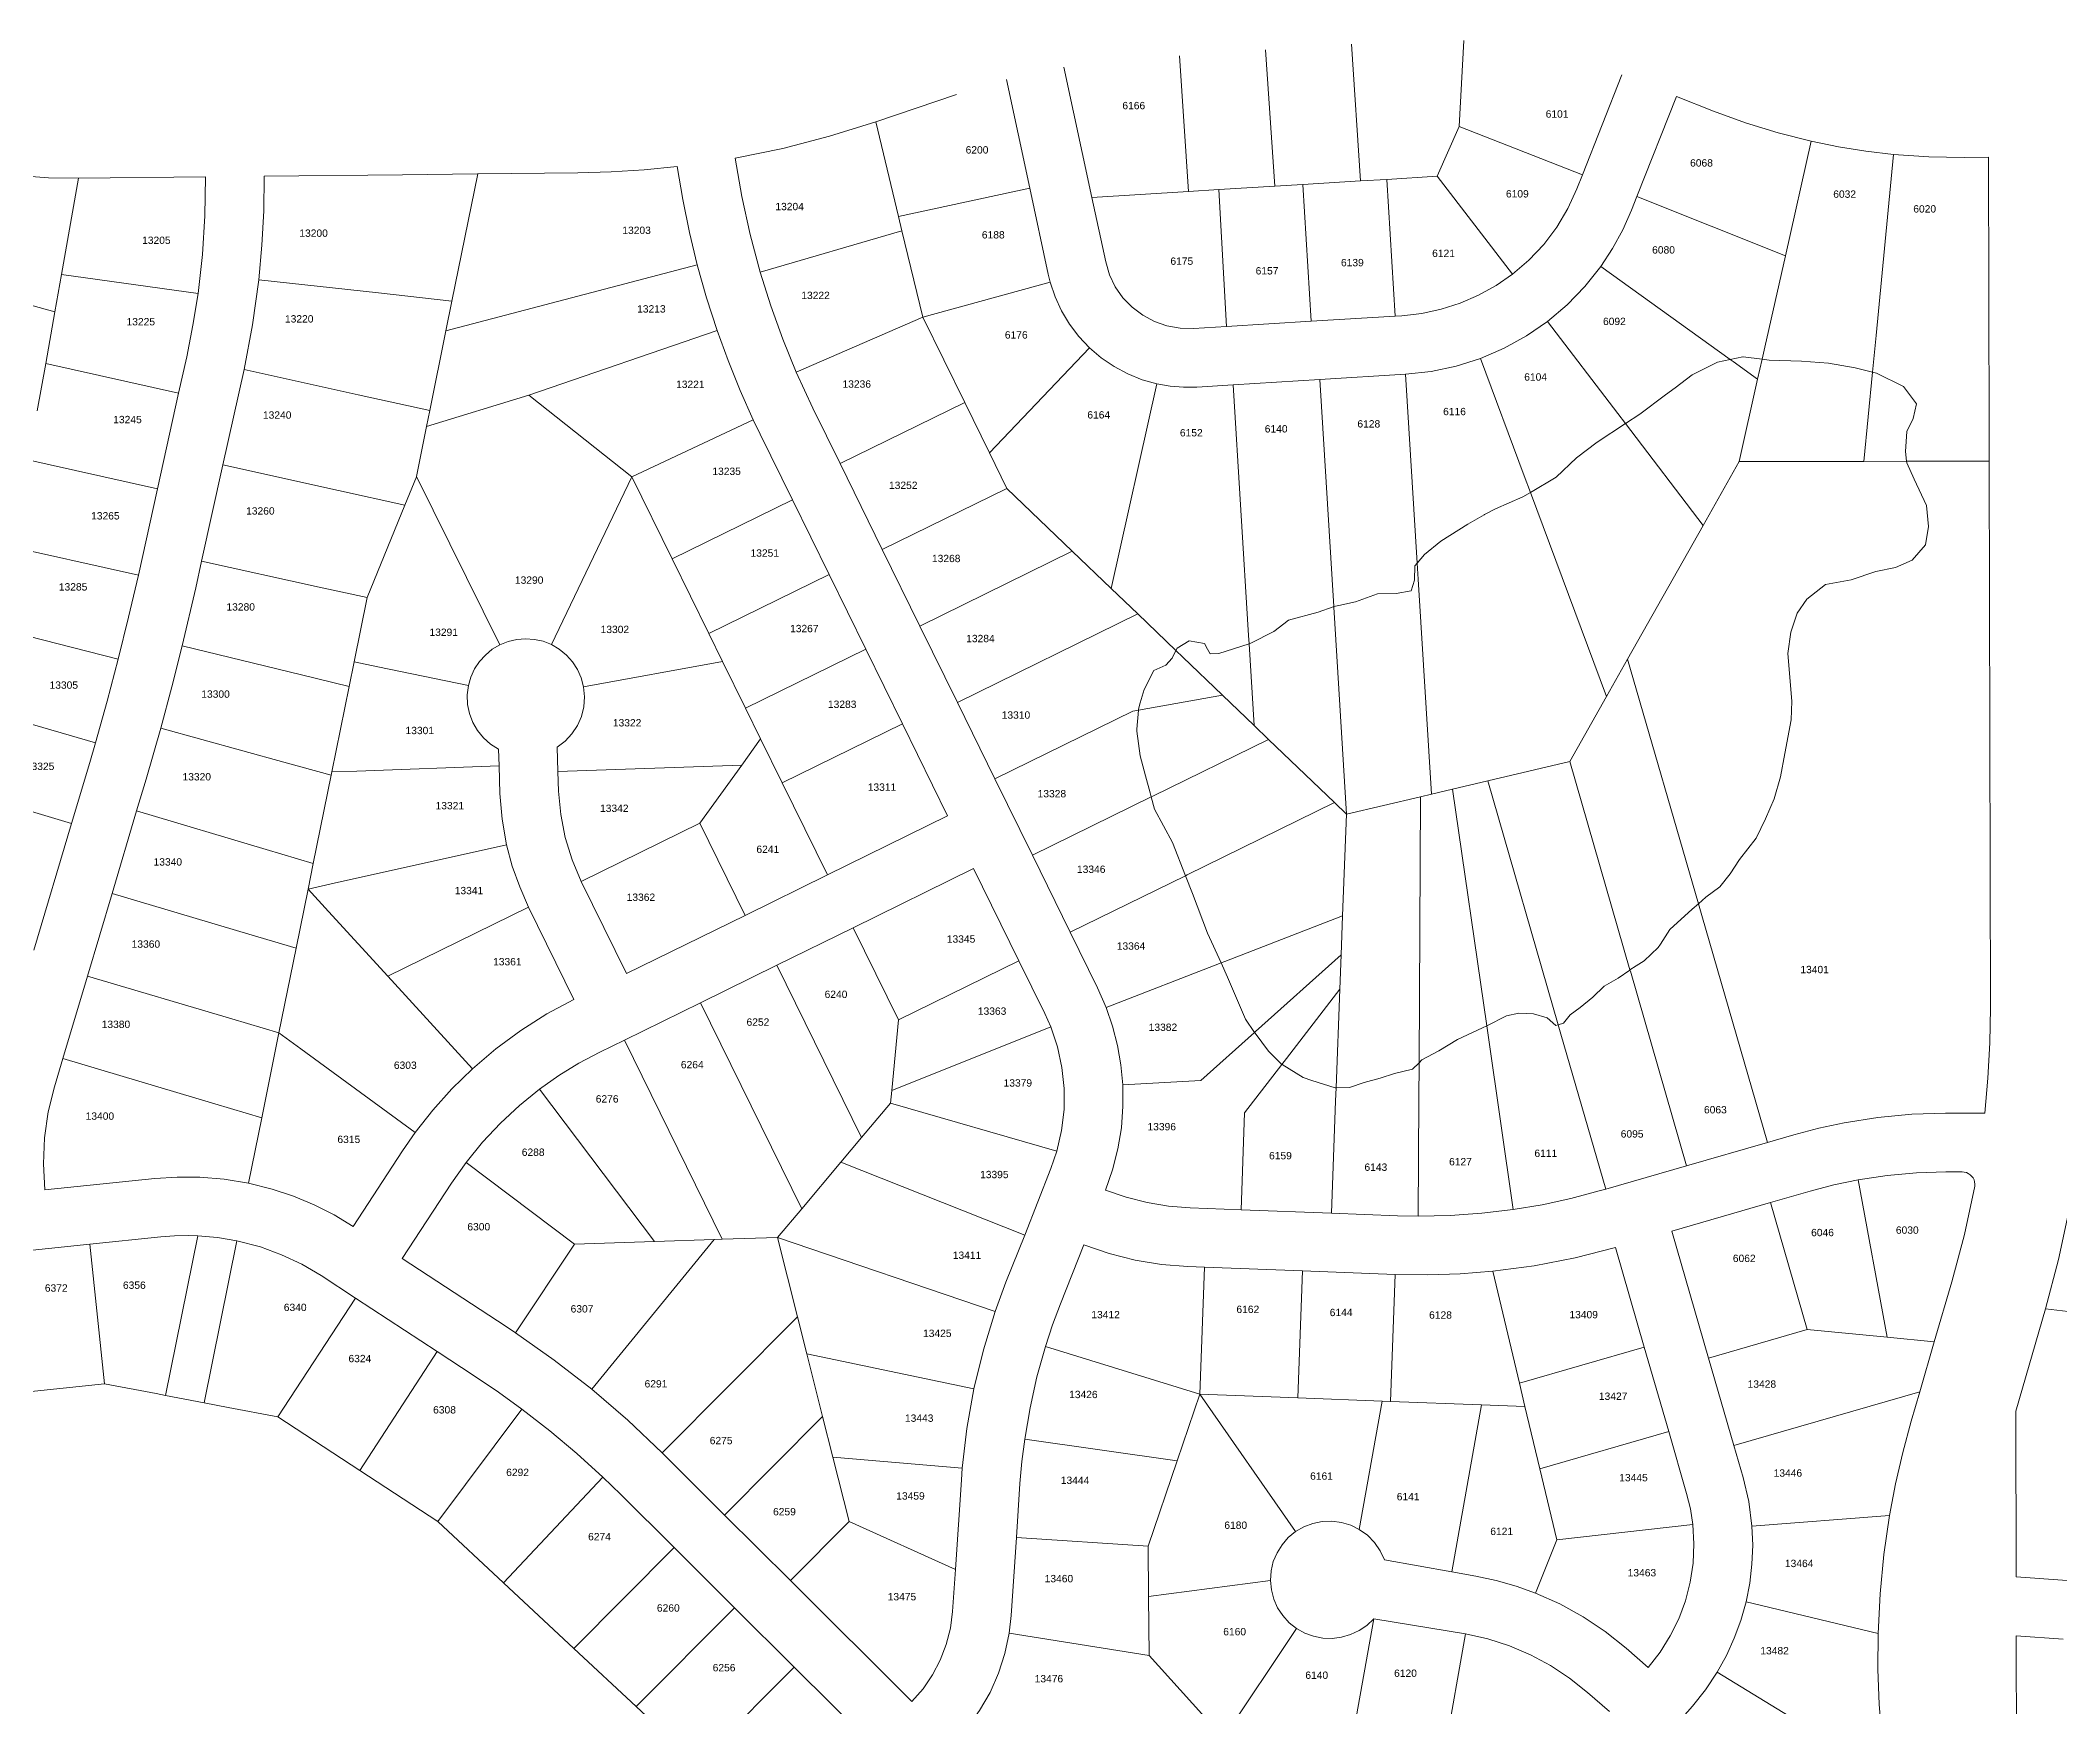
# Model space of a CAD drawing. Header units: feet. Extents: x 865220 to 2843432, y -2240498 to 970288.
# Drawn here: x 2833856 to 2835920, y 968128 to 969831 of the extents above; entities that cross this region are included whole.
import ezdxf
from ezdxf.enums import TextEntityAlignment as Align

# ---------------------------------------------------------------- set-up
doc = ezdxf.new("R2010")
doc.units = ezdxf.units.FT
doc.header["$LTSCALE"] = 0.015
doc.header["$MEASUREMENT"] = 0
doc.layers.add('Dakota County Addresses', color=7, linetype='Continuous')
doc.layers.add('Dakota County Parcels', color=7, linetype='Continuous')
doc.styles.add('Dimensions 100', font='arial.ttf')

# ---------------------------------------------------------------- blocks, each defined once
blk = doc.blocks.new('ACMAP_ANN_TEMPLATE_Dakota County Addresses')
at = {"layer": 'Dakota County Addresses', "style": 'Dimensions 100'}
blk.add_attdef('DakotaCountyAddress', text='', height=50, dxfattribs=at).set_placement((0, 0), align=Align.CENTER)

msp = doc.modelspace()

# ---------------------------------------------------------------- linework, layer by layer
at = {"layer": 'Dakota County Parcels', "lineweight": 5, "ltscale": 100}
for p, q in [((2835020.5, 969815), (2835029.7, 969676.2)), ((2835108.3, 969820.9), (2835117.6, 969681.6)), ((2835196.1, 969826.7), (2835205.4, 969687)), ((2835306.2, 969742.8), (2835310.9, 969830.7)), ((2834902, 969803.2), (2834930.7, 969670.1)), ((2835432.1, 969693.1), (2835472.5, 969795.3)), ((2834710, 969747.3), (2834792.3, 969775.3)), ((2834843.4, 969790.6), (2834867.3, 969679.5)), ((2835487.8, 969671), (2835528.3, 969773.3)), ((2835528.3, 969773.3), (2835566, 969758.4)), ((2834710, 969747.3), (2834733.2, 969650.7)), ((2835283.6, 969691.8), (2835306.2, 969742.8)), ((2835306.2, 969742.8), (2835432.1, 969693.1)), ((2835639.6, 969610.5), (2835666, 969727.5)), ((2835822.3, 969711), (2835847, 969711.3)), ((2833895.3, 969689.7), (2834024.8, 969691.1)), ((2834276.8, 969564.1), (2834303.1, 969694.2)), ((2834303.1, 969694.2), (2834405.5, 969695.3)), ((2835232.2, 969688.6), (2835283.6, 969691.8)), ((2835283.6, 969691.8), (2835360.6, 969591.6)), ((2835426.5, 969679.1), (2835432.1, 969693.1)), ((2833877.8, 969591.3), (2833895.3, 969689.7)), ((2834733.2, 969650.7), (2834867.3, 969679.5)), ((2834867.3, 969679.5), (2834886.2, 969591.6)), ((2834930.7, 969670.1), (2835029.7, 969676.2)), ((2834930.7, 969670.1), (2834944.9, 969604.2)), ((2835029.7, 969676.2), (2835060.5, 969678.1)), ((2835060.5, 969678.1), (2835117.6, 969681.6)), ((2835060.5, 969678.1), (2835068.5, 969538.3)), ((2835117.6, 969681.6), (2835146.3, 969683.4)), ((2835146.3, 969683.4), (2835205.4, 969687)), ((2835146.3, 969683.4), (2835154.9, 969543.6)), ((2835205.4, 969687), (2835232.2, 969688.6)), ((2835232.2, 969688.6), (2835240.8, 969548.9)), ((2835482.3, 969657.1), (2835487.8, 969671)), ((2835487.8, 969671), (2835639.6, 969610.5)), ((2834733.2, 969650.7), (2834736.7, 969636.1)), ((2834591.7, 969593.9), (2834736.7, 969636.1)), ((2834736.7, 969636.1), (2834758, 969547.7)), ((2833741.4, 969588.6), (2833871, 969553.3)), ((2833871, 969553.3), (2833877.8, 969591.3)), ((2833877.8, 969591.3), (2834017.3, 969572.1)), ((2834270.7, 969533.9), (2834527.4, 969601.2)), ((2834886.2, 969591.6), (2834888.2, 969583.6)), ((2834758, 969547.7), (2834888.2, 969583.6)), ((2833861.6, 969500.3), (2833871, 969553.3)), ((2834270.7, 969533.9), (2834276.8, 969564.1)), ((2834628.6, 969491.6), (2834758, 969547.7)), ((2834758, 969547.7), (2834800.8, 969460.7)), ((2835154.9, 969543.6), (2835240.8, 969548.9)), ((2835240.8, 969548.9), (2835247.7, 969549.3)), ((2834254.2, 969452.3), (2834270.7, 969533.9)), ((2834355.5, 969468.1), (2834547.7, 969534.3)), ((2835034.5, 969536.2), (2835068.5, 969538.3)), ((2835068.5, 969538.3), (2835154.9, 969543.6)), ((2833997.5, 969470.2), (2834005.7, 969507.3)), ((2834826.1, 969409.1), (2834928.3, 969516.5)), ((2833853, 969452), (2833861.6, 969500.3)), ((2833861.6, 969500.3), (2833997.5, 969470.2)), ((2834042.7, 969396.7), (2834064.3, 969494.3)), ((2834628.6, 969491.6), (2834645.7, 969454.7)), ((2835075.1, 969478.6), (2835163.6, 969484.1)), ((2835163.6, 969484.1), (2835251.4, 969489.5)), ((2835592.2, 969400.1), (2835611.2, 969484.3)), ((2833975.9, 969372.5), (2833997.5, 969470.2)), ((2834250.9, 969436.2), (2834355.5, 969468.1)), ((2834355.5, 969468.1), (2834460.7, 969384.5)), ((2834950.5, 969270.5), (2834997.3, 969479.6)), ((2835038.2, 969476.3), (2835075.1, 969478.6)), ((2834250.9, 969436.2), (2834254.2, 969452.3)), ((2834460.7, 969384.5), (2834584.8, 969442.8)), ((2834584.8, 969442.8), (2834591.8, 969428.3)), ((2834645.7, 969454.7), (2834673.4, 969398.2)), ((2834673.4, 969398.2), (2834800.8, 969460.7)), ((2834800.8, 969460.7), (2834826.1, 969409.1)), ((2834240.6, 969385), (2834250.9, 969436.2)), ((2834591.8, 969428.3), (2834624.8, 969361.1)), ((2833834.1, 969403.9), (2833975.9, 969372.5)), ((2834826.1, 969409.1), (2834844, 969372.7)), ((2834020.9, 969298.5), (2834042.7, 969396.7)), ((2834240.6, 969385), (2834325.8, 969212.9)), ((2834378.4, 969213.2), (2834460.7, 969384.5)), ((2834460.7, 969384.5), (2834501.8, 969300.8)), ((2834673.4, 969398.2), (2834716.6, 969310.2)), ((2835555.5, 969335), (2835592.2, 969400.1)), ((2835592.2, 969400.1), (2835719.8, 969400.4)), ((2835849, 968841.8), (2835847.7, 969400.7)), ((2833956.3, 969284.2), (2833975.9, 969372.5)), ((2834501.8, 969300.8), (2834624.8, 969361.1)), ((2834624.8, 969361.1), (2834662.2, 969284.9)), ((2834716.6, 969310.2), (2834844, 969372.7)), ((2834844, 969372.7), (2834910.8, 969308.6)), ((2834190, 969261.1), (2834228.5, 969355.5)), ((2835478.3, 969198.4), (2835555.5, 969335)), ((2833800.6, 969318.7), (2833956.3, 969284.2)), ((2834014.9, 969271.2), (2834020.9, 969298.5)), ((2834501.8, 969300.8), (2834539.3, 969224.5)), ((2834716.6, 969310.2), (2834755, 969232.1)), ((2834755, 969232.1), (2834910.8, 969308.6)), ((2834910.8, 969308.6), (2834950.5, 969270.5)), ((2834539.3, 969224.5), (2834662.2, 969284.9)), ((2834662.2, 969284.9), (2834699.7, 969208.6)), ((2834001.1, 969212), (2834014.9, 969271.2)), ((2834176.7, 969195.4), (2834190, 969261.1)), ((2834950.5, 969270.5), (2834977.6, 969244.5)), ((2833769.9, 969240.5), (2833935.8, 969198.2)), ((2834793.3, 969154), (2834977.6, 969244.5)), ((2834539.3, 969224.5), (2834553.4, 969195.8)), ((2834755, 969232.1), (2834793.3, 969154)), ((2834171.6, 969170.4), (2834176.7, 969195.4)), ((2834411.4, 969169.9), (2834553.4, 969195.8)), ((2834553.4, 969195.8), (2834576.7, 969148.2)), ((2834576.7, 969148.2), (2834699.7, 969208.6)), ((2834699.7, 969208.6), (2834737.2, 969132.3)), ((2835456.7, 969160.1), (2835478.3, 969198.4)), ((2833739.5, 969163), (2833912.6, 969112.8)), ((2834154, 969083), (2834171.6, 969170.4)), ((2834793.3, 969154), (2834831.7, 969076)), ((2835064.4, 969161.3), (2835096.6, 969130.4)), ((2835419.1, 969093.6), (2835456.7, 969160.1)), ((2834592.2, 969116.8), (2834576.7, 969148.2)), ((2834831.7, 969076), (2834972.6, 969145.1)), ((2833906.7, 969092.8), (2833912.6, 969112.8)), ((2833964.2, 969075.7), (2833979.2, 969127.8)), ((2834572.9, 969090), (2834592.2, 969116.8)), ((2834592.2, 969116.8), (2834614.2, 969071.9)), ((2834614.2, 969071.9), (2834737.2, 969132.3)), ((2834737.2, 969132.3), (2834783.4, 969038)), ((2835096.6, 969130.4), (2835111.3, 969116.3)), ((2835111.3, 969116.3), (2835178.7, 969051.7)), ((2833888.1, 969030.3), (2833906.7, 969092.8)), ((2834324.3, 969106.1), (2834324.9, 969089.1)), ((2834384.2, 969108.3), (2834385.1, 969083.3)), ((2835335.3, 969073.9), (2835419.1, 969093.6)), ((2833954.5, 969043.1), (2833964.2, 969075.7)), ((2834135, 968989.4), (2834153.3, 969079.6)), ((2834153.3, 969079.6), (2834154, 969083)), ((2834324.9, 969089.1), (2834325.9, 969061.1)), ((2834385.1, 969083.3), (2834572.9, 969090)), ((2834385.1, 969083.3), (2834385.8, 969063.3)), ((2834530.2, 969030.6), (2834572.9, 969090)), ((2834614.2, 969071.9), (2834660.5, 968977.7)), ((2834831.7, 969076), (2834870, 968997.9)), ((2835299.2, 969065.4), (2835335.3, 969073.9)), ((2833791.1, 969059.1), (2833888.1, 969030.3)), ((2835178.7, 969051.7), (2835190.9, 969039.9)), ((2835190.9, 969039.9), (2835266.5, 969057.7)), ((2835266.5, 969057.7), (2835277.8, 969060.3)), ((2835277.8, 969060.3), (2835299.2, 969065.4)), ((2833849.6, 968900.8), (2833888.1, 969030.3)), ((2833929.4, 968958.8), (2833954.5, 969043.1)), ((2834409, 968971.1), (2834530.2, 969030.6)), ((2834530.2, 969030.6), (2834576.4, 968936.4)), ((2834660.5, 968977.7), (2834783.4, 969038)), ((2835187, 968935.9), (2835190.9, 969039.9)), ((2834129.7, 968963.2), (2834135, 968989.4)), ((2834870, 968997.9), (2834908.7, 968919.1)), ((2834409, 968971.1), (2834455.3, 968876.9)), ((2834576.4, 968936.4), (2834660.5, 968977.7)), ((2834686.9, 968923.8), (2834809.9, 968984.2)), ((2834809.9, 968984.2), (2834856.2, 968889.9)), ((2833904.3, 968874.4), (2833929.4, 968958.8)), ((2834117.5, 968902.8), (2834129.7, 968963.2)), ((2834211.3, 968874.1), (2834355.1, 968944.7)), ((2834355.1, 968944.7), (2834401.4, 968850.4)), ((2834455.3, 968876.9), (2834576.4, 968936.4)), ((2835185.5, 968895.9), (2835187, 968935.9)), ((2834608.8, 968885.5), (2834686.9, 968923.8)), ((2834686.9, 968923.8), (2834733.2, 968829.6)), ((2834908.7, 968919.1), (2834936.5, 968862.5)), ((2834100, 968816.2), (2834117.5, 968902.8)), ((2834530.8, 968847.1), (2834608.8, 968885.5)), ((2834608.8, 968885.5), (2834695.4, 968709.3)), ((2834733.2, 968829.6), (2834856.2, 968889.9)), ((2834856.2, 968889.9), (2834882.6, 968836.1)), ((2835184.2, 968861), (2835185.5, 968895.9)), ((2833879.2, 968790.1), (2833904.3, 968874.4)), ((2834211.3, 968874.1), (2834297.7, 968779.7)), ((2834453, 968808.9), (2834530.8, 968847.1)), ((2834530.8, 968847.1), (2834634.2, 968636.5)), ((2834945.4, 968842.2), (2834936.5, 968862.5)), ((2834726.2, 968757.5), (2834733.2, 968829.6)), ((2834888.7, 968822.5), (2834882.6, 968836.1)), ((2834082.4, 968729.6), (2834100, 968816.2)), ((2834427.9, 968796.6), (2834453, 968808.9)), ((2834453, 968808.9), (2834553, 968605.3)), ((2834726.2, 968757.5), (2834888.7, 968822.5)), ((2833870.6, 968761.3), (2833879.2, 968790.1)), ((2834962.3, 968763.3), (2835042.2, 968767.6)), ((2834366.4, 968758.8), (2834483.8, 968603)), ((2834695.4, 968709.3), (2834724.9, 968744.4)), ((2834724.9, 968744.4), (2834726.2, 968757.5)), ((2834724.9, 968744.4), (2834895, 968695.4)), ((2834082.4, 968729.6), (2834068.9, 968662.6)), ((2835083.2, 968635.4), (2835086.9, 968734.6)), ((2835803.3, 968734.3), (2835843.5, 968734.4)), ((2834239.3, 968714.4), (2834226.3, 968695.6)), ((2834674.2, 968684.1), (2834695.4, 968709.3)), ((2835538.5, 968680.5), (2835621.2, 968704.4)), ((2835621.2, 968704.4), (2835648.1, 968712.2)), ((2834175.8, 968618.4), (2834226.3, 968695.6)), ((2834291.3, 968683.8), (2834276.5, 968662.7)), ((2834402.1, 968600.2), (2834291.3, 968683.8)), ((2834634.2, 968636.5), (2834674.2, 968684.1)), ((2834674.2, 968684.1), (2834862.1, 968609.7)), ((2834888.9, 968677.6), (2834895, 968695.4)), ((2835455.9, 968656.6), (2835538.5, 968680.5)), ((2833860.8, 968655.8), (2833973.2, 968667.5)), ((2834226, 968585.6), (2834276.5, 968662.7)), ((2834862.1, 968609.7), (2834888.9, 968677.6)), ((2835713.9, 968666.1), (2835743.4, 968505.2)), ((2835803.5, 968674.3), (2835820.2, 968674.4)), ((2835449.2, 968654.7), (2835455.9, 968656.6)), ((2835523.5, 968613.7), (2835624.4, 968642.9)), ((2835624.4, 968642.9), (2835664.7, 968654.5)), ((2835661.8, 968513.2), (2835624.4, 968642.9)), ((2834609.5, 968607.3), (2834634.2, 968636.5)), ((2835031.3, 968637.4), (2835083.2, 968635.4)), ((2835083.2, 968635.4), (2835175.6, 968632)), ((2835175.6, 968632), (2835243.1, 968629.4)), ((2835243.1, 968629.4), (2835264.4, 968629)), ((2833822.2, 968591.5), (2833906.8, 968600.3)), ((2833906.8, 968600.3), (2833979.4, 968607.8)), ((2833906.8, 968600.3), (2833921.6, 968457.7)), ((2833984.2, 968445.7), (2834017.2, 968608.9)), ((2834023.5, 968438.2), (2834057, 968603.8)), ((2834341.6, 968509.9), (2834402.1, 968600.2)), ((2834402.1, 968600.2), (2834483.8, 968603)), ((2834419.6, 968452.1), (2834544.9, 968605.1)), ((2834483.8, 968603), (2834544.9, 968605.1)), ((2834544.9, 968605.1), (2834553, 968605.3)), ((2834553, 968605.3), (2834609.5, 968607.3)), ((2834609.5, 968607.3), (2834831.9, 968531.4)), ((2834609.5, 968607.3), (2834630, 968526.1)), ((2834843, 968561.4), (2834862.1, 968609.7)), ((2834898.8, 968539.3), (2834922.7, 968599.8)), ((2835465.9, 968597.1), (2835495.3, 968495.2)), ((2835523.5, 968613.7), (2835561, 968484)), ((2834226, 968585.6), (2834332.3, 968516.1)), ((2835029, 968577.4), (2835046, 968576.8)), ((2835041.2, 968446.9), (2835046, 968576.8)), ((2835046, 968576.8), (2835145.9, 968573)), ((2834143, 968568.2), (2834178.2, 968545.2)), ((2834843, 968561.4), (2834831.9, 968531.4)), ((2835141.1, 968443.2), (2835145.9, 968573)), ((2835145.9, 968573), (2835240.8, 968569.5)), ((2835236, 968439.6), (2835240.8, 968569.5)), ((2835340.4, 968572.7), (2835367.7, 968458.3)), ((2835791.6, 968500.5), (2835809.5, 968561.9)), ((2834098.8, 968423.9), (2834178.2, 968545.2)), ((2834178.2, 968545.2), (2834261.8, 968490.5)), ((2834341.6, 968509.9), (2834332.3, 968516.1)), ((2834491.6, 968387), (2834630, 968526.1)), ((2834630, 968526.1), (2834639.5, 968488.2)), ((2835874.9, 968429.6), (2835905.4, 968534.3)), ((2835905.4, 968534.3), (2836014.4, 968521.1)), ((2834883.5, 968495.9), (2835041.2, 968446.9)), ((2835367.7, 968458.3), (2835495.3, 968495.2)), ((2835495.3, 968495.2), (2835520.3, 968408.8)), ((2835561, 968484), (2835661.8, 968513.2)), ((2835743.4, 968505.2), (2835661.8, 968513.2)), ((2835743.4, 968505.2), (2835791.6, 968500.5)), ((2835776.8, 968449.6), (2835791.6, 968500.5)), ((2834182.5, 968369.1), (2834261.8, 968490.5)), ((2834261.8, 968490.5), (2834299.5, 968465.9)), ((2834639.5, 968488.2), (2834655.6, 968424.3)), ((2834639.5, 968488.2), (2834810.2, 968452.4)), ((2835561, 968484), (2835586.8, 968394.7)), ((2833837.1, 968448.9), (2833921.6, 968457.7)), ((2835367.7, 968458.3), (2835373.3, 968434.5)), ((2833984.2, 968445.7), (2834023.5, 968438.2)), ((2834262.5, 968316.8), (2834348.3, 968431.7)), ((2835018, 968378.9), (2835041.2, 968446.9)), ((2835041.2, 968446.9), (2835141.1, 968443.2)), ((2835041.2, 968446.9), (2835139, 968306.6)), ((2835141.1, 968443.2), (2835227.5, 968439.9)), ((2835204.1, 968308.8), (2835227.5, 968439.9)), ((2835227.5, 968439.9), (2835236, 968439.6)), ((2835236, 968439.6), (2835329, 968436.1)), ((2835298.6, 968265.5), (2835329, 968436.1)), ((2835329, 968436.1), (2835373.3, 968434.5)), ((2835373.3, 968434.5), (2835388.5, 968370.7)), ((2835586.8, 968394.7), (2835776.8, 968449.6)), ((2835768, 968419.3), (2835776.8, 968449.6)), ((2834098.8, 968423.9), (2834182.5, 968369.1)), ((2834555.5, 968323.5), (2834655.6, 968424.3)), ((2834655.6, 968424.3), (2834666.2, 968382.5)), ((2835875.4, 968260.2), (2835874.9, 968429.6)), ((2834862.1, 968401.2), (2835018, 968378.9)), ((2835388.5, 968370.7), (2835520.3, 968408.8)), ((2835520.3, 968408.8), (2835538.6, 968345.4)), ((2835586.8, 968394.7), (2835596.3, 968362)), ((2834491.6, 968387), (2834555.5, 968323.5)), ((2834666.2, 968382.5), (2834798.3, 968371.3)), ((2834682.7, 968316.8), (2834666.2, 968382.5)), ((2834798.3, 968371.3), (2834797.4, 968359.6)), ((2834988.3, 968291.7), (2835018, 968378.9)), ((2835388.5, 968370.7), (2835405.8, 968298.2)), ((2834182.5, 968369.1), (2834262.5, 968316.8)), ((2834329.5, 968254.3), (2834431.1, 968362.1)), ((2834449.3, 968344.5), (2834431.1, 968362.1)), ((2834791.3, 968267.8), (2834797.4, 968359.6)), ((2834853.6, 968300.7), (2834857.3, 968355.6)), ((2834449.3, 968344.5), (2834503.9, 968290.2)), ((2834262.5, 968316.8), (2834329.5, 968254.3)), ((2834555.5, 968323.5), (2834622.8, 968256.6)), ((2834622.8, 968256.6), (2834682.7, 968316.8)), ((2834682.7, 968316.8), (2834791.3, 968267.8)), ((2835405.8, 968298.2), (2835544.9, 968313.7)), ((2835605.3, 968312.2), (2835746, 968323.2)), ((2834401.5, 968187.2), (2834503.9, 968290.2)), ((2834503.9, 968290.2), (2834565.6, 968228.8)), ((2834848.2, 968220.9), (2834853.6, 968300.7)), ((2834853.6, 968300.7), (2834988.3, 968291.7)), ((2834988.8, 968240.1), (2834988.3, 968291.7)), ((2835384.3, 968243.7), (2835405.8, 968298.2)), ((2834788.4, 968224.9), (2834791.3, 968267.8)), ((2835229.7, 968277.7), (2835298.6, 968265.5)), ((2834329.5, 968254.3), (2834401.5, 968187.2)), ((2834622.8, 968256.6), (2834746.8, 968133.1)), ((2834988.8, 968240.1), (2835113.3, 968256.7)), ((2835298.6, 968265.5), (2835323.2, 968261.1)), ((2835875.4, 968260.2), (2835927.5, 968256.6)), ((2834465.1, 968127.8), (2834565.6, 968228.8)), ((2834565.6, 968228.8), (2834626.6, 968168.2)), ((2834989.4, 968180.1), (2834988.8, 968240.1)), ((2835599.3, 968234.7), (2835734.3, 968202.5)), ((2834846.2, 968202.8), (2834848.2, 968220.9)), ((2835065.4, 968095.7), (2835140, 968207.4)), ((2835194.6, 968080.9), (2835218.9, 968217.3)), ((2835218.9, 968217.3), (2835312.7, 968202)), ((2834401.5, 968187.2), (2834465.1, 968127.8)), ((2834846.2, 968202.8), (2834989.4, 968180.1)), ((2835288.9, 968068.7), (2835312.7, 968202)), ((2835476.7, 968187.5), (2835499.3, 968167.8)), ((2835876, 968003.9), (2835875.5, 968200)), ((2835875.5, 968200), (2835923.4, 968196.7)), ((2834528, 968069.1), (2834626.6, 968168.2)), ((2834626.6, 968168.2), (2834704.6, 968090.6)), ((2834989.4, 968180.1), (2835065.4, 968095.7)), ((2835569.7, 968162.8), (2835742.9, 968057.4)), ((2834465.1, 968127.8), (2834528, 968069.1)), ((2835437.2, 968142.3), (2835459.8, 968122.6)), ((2835518.8, 968098.9), (2835544.5, 968128.3))]:
    msp.add_line(p, q, dxfattribs=at)
for points in [[(2835566, 969758.4), (2835598.8, 969746.4), (2835632.2, 969736.1), (2835666, 969727.5)], [(2834566.3, 969710.4), (2834614.8, 969720.3), (2834662.7, 969732.6), (2834710, 969747.3)], [(2835666, 969727.5), (2835693.8, 969721.9), (2835721.8, 969717.4), (2835750, 969714.1)], [(2835719.8, 969400.4), (2835728.6, 969491.5), (2835732.2, 969529.1), (2835750, 969714.1)], [(2835750, 969714.1), (2835786.1, 969711.6), (2835822.3, 969711)], [(2835847.7, 969400.7), (2835847.7, 969427.7), (2835847, 969711.3)], [(2833772.3, 969701.9), (2833802.8, 969696.3), (2833833.5, 969692.4), (2833864.4, 969690.2), (2833895.3, 969689.7)], [(2834017.3, 969572.1), (2834021.7, 969611.7), (2834024.2, 969651.4), (2834024.8, 969691.1)], [(2834079.5, 969586.1), (2834082.6, 969621.2), (2834084.4, 969656.5), (2834084.8, 969691.8)], [(2834084.8, 969691.8), (2834226.3, 969693.4), (2834303, 969694.2), (2834303.1, 969694.2)], [(2834405.5, 969695.3), (2834439.4, 969696.3), (2834473.2, 969698.4), (2834507, 969701.7)], [(2834507, 969701.7), (2834512.6, 969668), (2834519.4, 969634.4), (2834527.4, 969601.2)], [(2834566.3, 969710.4), (2834573, 969671.2), (2834581.5, 969632.3), (2834591.7, 969593.9)], [(2835360.6, 969591.6), (2835377.4, 969606.1), (2835392.6, 969622.2), (2835405.9, 969639.9), (2835417.3, 969659), (2835426.5, 969679.1)], [(2835450.9, 969599.6), (2835463, 969617.8), (2835473.4, 969637), (2835482.3, 969657.1)], [(2835611.2, 969484.3), (2835615.8, 969504.7), (2835618.6, 969517.1), (2835639.6, 969610.5)], [(2834527.4, 969601.2), (2834536.9, 969567.6), (2834547.7, 969534.3)], [(2834591.7, 969593.9), (2834602.6, 969559.3), (2834614.9, 969525.2), (2834628.6, 969491.6)], [(2834944.9, 969604.2), (2834948.8, 969591.2), (2834954.7, 969578.9), (2834962.4, 969567.7), (2834971.8, 969557.9), (2834982.7, 969549.7), (2834994.7, 969543.3), (2835007.5, 969538.8), (2835020.9, 969536.5), (2835034.5, 969536.2)], [(2835247.7, 969549.3), (2835268, 969551.6), (2835287.9, 969555.8), (2835307.3, 969562), (2835326, 969570.1), (2835343.8, 969580), (2835360.6, 969591.6)], [(2835396.4, 969543.5), (2835416.4, 969560.4), (2835434.6, 969579.1), (2835450.9, 969599.6)], [(2835450.9, 969599.6), (2835583.1, 969504.5), (2835586, 969502.4), (2835611.2, 969484.3)], [(2834005.7, 969507.3), (2834012.1, 969539.6), (2834017.3, 969572.1)], [(2834064.3, 969494.3), (2834073.1, 969540), (2834079.5, 969586.1)], [(2834079.5, 969586.1), (2834201.9, 969572.5), (2834276.7, 969564.1), (2834276.8, 969564.1)], [(2834888.2, 969583.6), (2834893.2, 969568.6), (2834899.8, 969554.2), (2834907.9, 969540.6), (2834917.5, 969528), (2834928.3, 969516.5)], [(2834547.7, 969534.3), (2834559, 969503.4), (2834571.4, 969472.9), (2834584.8, 969442.8)], [(2835327.9, 969505.7), (2835352, 969516), (2835374.9, 969528.7), (2835396.4, 969543.5)], [(2835396.4, 969543.5), (2835468.3, 969449.2), (2835476.2, 969439), (2835555.5, 969335)], [(2834928.3, 969516.5), (2834940.3, 969506.2), (2834953.4, 969497.3), (2834967.4, 969489.8), (2834982.1, 969483.9), (2834997.3, 969479.6)], [(2835371.3, 969364.1), (2835379, 969368.6), (2835405.4, 969384.1), (2835425.9, 969404.1), (2835447.1, 969420), (2835476.2, 969439), (2835490.9, 969448.5), (2835517.1, 969468.3), (2835526.8, 969475.6), (2835544.2, 969488.8), (2835570.3, 969501.8), (2835583.1, 969504.5), (2835596.1, 969507.2), (2835596.5, 969507.1), (2835615.8, 969504.7), (2835622.9, 969503.8), (2835655.9, 969502.8), (2835683.7, 969500.8), (2835710.8, 969496), (2835728.6, 969491.5), (2835732.7, 969490.4), (2835760.2, 969476.9), (2835773.4, 969459.3), (2835770.2, 969444.3), (2835763.8, 969430.8), (2835762.3, 969410.5), (2835763.4, 969400.5), (2835763.6, 969399), (2835771, 969382.3), (2835783.9, 969355.3), (2835785.9, 969333.7), (2835782.8, 969315.2), (2835769.1, 969299.5), (2835752.1, 969292), (2835731.9, 969287.8), (2835706.7, 969279.3), (2835680.4, 969274.6), (2835661.5, 969259.6), (2835651.7, 969245.4), (2835645, 969225.8), (2835642.2, 969204.1), (2835646.1, 969155.2), (2835645.6, 969136.3), (2835639.1, 969101.8), (2835634.7, 969078.1), (2835628.1, 969055.5), (2835619.1, 969035.2), (2835609.7, 969015.4), (2835592.5, 968993.5), (2835583, 968978.7), (2835572.6, 968965.5), (2835558.4, 968954.9), (2835550.6, 968948.3), (2835544.3, 968942.9), (2835521.4, 968922), (2835511.8, 968907), (2835509.6, 968903.5), (2835495.2, 968889.9), (2835487.2, 968884.8), (2835480.7, 968880.6), (2835480.4, 968880.4), (2835468.5, 968872.3), (2835454.2, 968864.1), (2835442.6, 968852.7), (2835429.8, 968842.2), (2835419.7, 968834.9), (2835412.7, 968826.2), (2835407.4, 968824.6), (2835404.8, 968823.8), (2835396, 968831.8), (2835382.1, 968835.7), (2835367.2, 968836.3), (2835354.4, 968833.6), (2835334.3, 968823.5), (2835329.9, 968821.3), (2835304.5, 968809.7), (2835285.5, 968798), (2835268.1, 968788.7), (2835265.2, 968785.7), (2835258.6, 968779.2), (2835240.2, 968774.9), (2835225.4, 968769.9), (2835209.2, 968765.6), (2835194.1, 968760.5), (2835180.4, 968760.1), (2835179.3, 968760), (2835155.6, 968767.7), (2835146.6, 968770.7), (2835125.1, 968783.9), (2835125, 968784), (2835111.4, 968797.6), (2835097.6, 968815.9), (2835097.1, 968816.7), (2835087.8, 968830.3), (2835069.4, 968873.4), (2835062.9, 968887.8), (2835048.9, 968918.3), (2835033.6, 968958.7), (2835026.5, 968976.9), (2835013.2, 969010.9), (2834994.8, 969045), (2834991.4, 969057.5), (2834990.3, 969061.8), (2834985.5, 969078.9), (2834980.3, 969099.5), (2834976.7, 969124.6), (2834976.9, 969126.7), (2834978.5, 969146.2), (2834978.6, 969147.2), (2834980.3, 969153.5), (2834984.3, 969167.3), (2834994, 969186.7), (2835006.2, 969192.2), (2835012.7, 969199.2), (2835016.6, 969207.1), (2835017.8, 969209.5), (2835030.3, 969217.1), (2835045.8, 969214.1), (2835049, 969208.5), (2835051.8, 969203.7), (2835060.4, 969203.9), (2835091.4, 969213.9), (2835093.3, 969214.5), (2835116.8, 969226.4), (2835127, 969234.5), (2835131.6, 969238), (2835162.2, 969246.3), (2835177.4, 969251.9), (2835177.9, 969252), (2835183.1, 969253.1), (2835200.1, 969256.9), (2835222.8, 969264.9), (2835241.8, 969265.5), (2835257.1, 969268.2), (2835260.6, 969278.9), (2835260.6, 969278.9), (2835261, 969293.5), (2835263.3, 969296.3), (2835270.6, 969305.1), (2835287.3, 969318.8), (2835314.9, 969336.3), (2835331.7, 969345.8), (2835332.2, 969346.1), (2835343.4, 969351.9), (2835371.3, 969364.1)], [(2835251.4, 969489.5), (2835277.4, 969492.4), (2835303, 969497.8), (2835327.9, 969505.7)], [(2835327.9, 969505.7), (2835372.7, 969385.6), (2835379, 969368.6), (2835456.7, 969160.1)], [(2834064.3, 969494.3), (2834180.9, 969468.5), (2834254.1, 969452.3), (2834254.2, 969452.3)], [(2835190.9, 969039.9), (2835177.9, 969251.4), (2835177.9, 969252), (2835163.6, 969484.1)], [(2835277.8, 969060.3), (2835264.3, 969280.1), (2835263.3, 969296.3), (2835251.4, 969489.5)], [(2834997.3, 969479.6), (2835010.8, 969477.2), (2835024.5, 969476.1), (2835038.2, 969476.3)], [(2835096.6, 969130.4), (2835091.4, 969213.9), (2835090.9, 969222.5), (2835075.1, 969478.6)], [(2834042.7, 969396.7), (2834161, 969370.5), (2834228.5, 969355.5)], [(2834228.5, 969355.5), (2834240.4, 969384.7), (2834240.6, 969385)], [(2835719.8, 969400.4), (2835763.4, 969400.5), (2835847.7, 969400.7)], [(2834020.9, 969298.5), (2834141.1, 969271.9), (2834190, 969261.1)], [(2833935.8, 969198.2), (2833946.4, 969241.1), (2833956.3, 969284.2)], [(2834977.6, 969244.5), (2835016.6, 969207.1), (2835023.9, 969200.2), (2835064.4, 969161.3)], [(2834378.4, 969213.2), (2834369.9, 969216.5), (2834361.1, 969218.5), (2834352, 969219.1), (2834343, 969218.4), (2834334.2, 969216.3), (2834325.8, 969212.9)], [(2833912.6, 969112.8), (2833924.6, 969155.4), (2833935.8, 969198.2)], [(2833979.2, 969127.8), (2833990.5, 969169.8), (2834001.1, 969212)], [(2834001.1, 969212), (2834123, 969182.3), (2834171.6, 969170.4)], [(2834176.7, 969195.4), (2834201.1, 969190.4), (2834293.6, 969171.2)], [(2834325.8, 969212.9), (2834318, 969208.3), (2834311, 969202.5), (2834304.9, 969195.8), (2834299.9, 969188.2), (2834296.1, 969180), (2834293.6, 969171.2)], [(2834411.4, 969169.9), (2834409, 969179), (2834405.2, 969187.6), (2834400.1, 969195.5), (2834393.8, 969202.5), (2834386.5, 969208.4), (2834378.4, 969213.2)], [(2835478.3, 969198.4), (2835550.6, 968948.3), (2835552.1, 968943.3), (2835554.1, 968936.2), (2835621.2, 968704.4)], [(2834293.6, 969171.2), (2834292.5, 969161.7), (2834292.8, 969152), (2834294.7, 969142.6), (2834298.1, 969133.6), (2834302.9, 969125.2), (2834309, 969117.7), (2834316.2, 969111.3), (2834324.3, 969106.1)], [(2834384.2, 969108.3), (2834392.4, 969114.4), (2834399.4, 969121.8), (2834405, 969130.3), (2834409.1, 969139.6), (2834411.6, 969149.5), (2834412.4, 969159.7), (2834411.4, 969169.9)], [(2834972.6, 969145.1), (2834978.5, 969146.2), (2835064.4, 969161.3)], [(2833979.2, 969127.8), (2834104.9, 969093), (2834153.3, 969079.6)], [(2834870, 968997.9), (2834991.4, 969057.5), (2834993, 969058.2), (2835111.3, 969116.3)], [(2835419.1, 969093.6), (2835480.7, 968880.6), (2835481.1, 968879.2), (2835538.5, 968680.5)], [(2834154, 969083), (2834179.6, 969083.9), (2834324.9, 969089.1)], [(2835335.3, 969073.9), (2835407.4, 968824.6), (2835410.1, 968815.1), (2835455.9, 968656.6)], [(2834325.9, 969061.1), (2834328.1, 969034.7), (2834332.7, 969008.6)], [(2834385.8, 969063.3), (2834388, 969039.5), (2834392.6, 969016), (2834399.6, 968993.1), (2834409, 968971.1)], [(2834908.7, 968919.1), (2835026.5, 968976.9), (2835028.1, 968977.7), (2835178.7, 969051.7)], [(2835264.4, 968629), (2835265, 968748.5), (2835265.2, 968785.7), (2835266.5, 969057.7)], [(2835299.2, 969065.4), (2835334.3, 968823.5), (2835335.7, 968813.9), (2835361.5, 968635.7)], [(2833954.5, 969043.1), (2834086.9, 969003.7), (2834135, 968989.4)], [(2834129.7, 968963.2), (2834156.4, 968969.2), (2834332.7, 969008.6)], [(2834332.7, 969008.6), (2834338.5, 968986.7), (2834346, 968965.4), (2834355.1, 968944.7)], [(2833929.4, 968958.8), (2834069.3, 968917.1), (2834117.5, 968902.8)], [(2834129.7, 968963.2), (2834150.6, 968940.4), (2834211.3, 968874.1)], [(2834945.4, 968842.2), (2835062.9, 968887.8), (2835066.7, 968889.3), (2835187, 968935.9)], [(2835042.2, 968767.6), (2835097.1, 968816.7), (2835098.1, 968817.6), (2835185.5, 968895.9)], [(2833904.3, 968874.4), (2834051.8, 968830.5), (2834100, 968816.2)], [(2834401.4, 968850.4), (2834373.7, 968835.6), (2834347.1, 968818.7), (2834321.7, 968800.1), (2834297.7, 968779.7)], [(2835086.9, 968734.6), (2835125, 968784), (2835129.6, 968790), (2835184.2, 968861)], [(2835184.2, 968861), (2835180.4, 968760.1), (2835179.9, 968746.9), (2835175.6, 968632)], [(2834962.3, 968763.3), (2834960.4, 968783.5), (2834957, 968803.5), (2834951.9, 968823.1), (2834945.4, 968842.2)], [(2835843.5, 968734.4), (2835846.6, 968770.1), (2835848.5, 968806), (2835849, 968841.8)], [(2835905.4, 968534.3), (2835918.7, 968584.6), (2835929.6, 968635.4), (2835938.1, 968686.7), (2835944.1, 968738.3), (2835947.7, 968790.2), (2835948.8, 968842.2)], [(2834100, 968816.2), (2834122.2, 968800), (2834239.3, 968714.4)], [(2834895, 968695.4), (2834899.8, 968716.5), (2834902.3, 968737.9), (2834902.4, 968759.5), (2834900.2, 968780.9), (2834895.6, 968802), (2834888.7, 968822.5)], [(2833879.2, 968790.1), (2834034.3, 968743.9), (2834082.4, 968729.6)], [(2834427.9, 968796.6), (2834406.6, 968785.3), (2834386.1, 968772.7), (2834366.4, 968758.8)], [(2834297.7, 968779.7), (2834276.8, 968759.2), (2834257.3, 968737.4), (2834239.3, 968714.4)], [(2834944.7, 968655.5), (2834951.9, 968676.3), (2834957.3, 968697.7), (2834960.9, 968719.4), (2834962.5, 968741.3), (2834962.3, 968763.3)], [(2833870.6, 968761.3), (2833864.3, 968735.5), (2833860.5, 968709.1), (2833859.4, 968682.4), (2833860.8, 968655.8)], [(2834366.4, 968758.8), (2834345.7, 968742.1), (2834326.3, 968723.9), (2834308.1, 968704.5), (2834291.3, 968683.8)], [(2835803.3, 968734.3), (2835768.6, 968733.2), (2835734, 968729.9), (2835699.7, 968724.5), (2835673.7, 968718.9), (2835648.1, 968712.2)], [(2834068.9, 968662.6), (2834044.1, 968666.8), (2834019.1, 968668.9), (2833996.1, 968669), (2833973.2, 968667.5)], [(2834175.8, 968618.4), (2834156.3, 968630.2), (2834135.9, 968640.5), (2834114.8, 968649.3), (2834093.2, 968656.6), (2834068.9, 968662.6)], [(2835713.9, 968666.1), (2835689.2, 968660.9), (2835664.7, 968654.5)], [(2835803.5, 968674.3), (2835773.5, 968673.4), (2835743.6, 968670.6), (2835713.9, 968666.1)], [(2835809.5, 968561.9), (2835822.6, 968610.4), (2835833.3, 968659.6)], [(2835833.3, 968659.6), (2835833.3, 968661.8), (2835832.9, 968664), (2835832.3, 968666.1), (2835831.3, 968668), (2835829.9, 968669.8), (2835828.3, 968671.3), (2835826.5, 968672.6), (2835824.5, 968673.5), (2835822.4, 968674.1), (2835820.2, 968674.4)], [(2834944.7, 968655.5), (2834965.7, 968648.3), (2834987.2, 968642.8), (2835009.1, 968639.1), (2835031.3, 968637.4)], [(2835361.5, 968635.7), (2835391, 968640.7), (2835420.3, 968647), (2835449.2, 968654.7)], [(2835264.4, 968629), (2835296.9, 968629.6), (2835329.3, 968631.9), (2835361.5, 968635.7)], [(2834017.2, 968608.9), (2834007.1, 968609.2), (2833993.2, 968608.9), (2833979.4, 968607.8)], [(2834057, 968603.8), (2834037.2, 968607.2), (2834017.2, 968608.9)], [(2834143, 968568.2), (2834123.3, 968579.8), (2834102.7, 968589.6), (2834081.2, 968597.5), (2834057, 968603.8)], [(2834922.7, 968599.8), (2834948.4, 968590.8), (2834974.9, 968584.1), (2835001.8, 968579.6), (2835029, 968577.4)], [(2835340.4, 968572.7), (2835382.7, 968578.3), (2835424.6, 968586.5), (2835465.9, 968597.1)], [(2835240.8, 968569.5), (2835274.1, 968569), (2835307.3, 968570.1), (2835340.4, 968572.7)], [(2834898.8, 968539.3), (2834890.7, 968517.8), (2834883.5, 968495.9)], [(2834831.9, 968531.4), (2834819.9, 968492.2), (2834810.2, 968452.4)], [(2834419.6, 968452.1), (2834381.3, 968481.9), (2834341.6, 968509.9)], [(2834883.5, 968495.9), (2834874.7, 968464.7), (2834867.6, 968433.1), (2834862.1, 968401.2)], [(2833921.6, 968457.7), (2833974.4, 968447.6), (2833984.2, 968445.7)], [(2834348.3, 968431.7), (2834324.2, 968449.1), (2834299.5, 968465.9)], [(2834491.6, 968387), (2834456.4, 968420.4), (2834419.6, 968452.1)], [(2834810.2, 968452.4), (2834803.1, 968412), (2834798.3, 968371.3)], [(2834023.5, 968438.2), (2834048.1, 968433.5), (2834098.8, 968423.9)], [(2834431.1, 968362.1), (2834404.4, 968386.3), (2834376.8, 968409.5), (2834348.3, 968431.7)], [(2835768, 968419.3), (2835759.5, 968387.6), (2835752.1, 968355.5), (2835746, 968323.2)], [(2834862.1, 968401.2), (2834859.3, 968378.4), (2834857.3, 968355.6)], [(2835605.3, 968312.2), (2835602.1, 968337.3), (2835596.3, 968362)], [(2835544.9, 968313.7), (2835542.5, 968329.7), (2835538.6, 968345.4)], [(2835204.1, 968308.8), (2835195.3, 968313.1), (2835185.9, 968316), (2835176.1, 968317.3), (2835166.3, 968316.9), (2835156.7, 968315), (2835147.5, 968311.5), (2835139, 968306.6)], [(2835229.7, 968277.7), (2835225.4, 968287), (2835219.6, 968295.5), (2835212.4, 968302.8), (2835204.1, 968308.8)], [(2835499.3, 968167.8), (2835511.4, 968183.2), (2835521.9, 968199.9), (2835530.6, 968217.5), (2835537.4, 968235.9), (2835542.3, 968255), (2835545.2, 968274.4), (2835546.1, 968294), (2835544.9, 968313.7)], [(2835599.3, 968234.7), (2835603.1, 968253.8), (2835605.3, 968273.2), (2835606.1, 968292.7), (2835605.3, 968312.2)], [(2835746, 968323.2), (2835740.2, 968283.2), (2835736.3, 968242.9), (2835734.3, 968202.5)], [(2835139, 968306.6), (2835131.5, 968300.4), (2835125.1, 968293.1), (2835120, 968284.8), (2835116.2, 968275.9), (2835114, 968266.4), (2835113.3, 968256.7)], [(2835113.3, 968256.7), (2835114.2, 968247.1), (2835116.6, 968237.7), (2835120.5, 968228.8), (2835125.8, 968220.7), (2835132.3, 968213.5), (2835140, 968207.4)], [(2835384.3, 968243.7), (2835364.3, 968250.9), (2835343.9, 968256.6), (2835323.2, 968261.1)], [(2835476.7, 968187.5), (2835455.5, 968204.5), (2835432.9, 968219.6), (2835409.1, 968232.7), (2835384.3, 968243.7)], [(2835569.7, 968162.8), (2835579.2, 968179.8), (2835587.3, 968197.6), (2835594, 968215.9), (2835599.3, 968234.7)], [(2834746.8, 968133.1), (2834758.2, 968146), (2834767.9, 968160.1), (2834775.9, 968175.3), (2834782, 968191.3), (2834786.2, 968207.9), (2834788.4, 968224.9)], [(2835140, 968207.4), (2835148.4, 968202.8), (2835157.4, 968199.6), (2835166.8, 968197.8), (2835176.4, 968197.5), (2835186, 968198.7), (2835195.2, 968201.3), (2835203.9, 968205.4), (2835211.9, 968210.7), (2835218.9, 968217.3)], [(2834789.4, 968090.8), (2834803.6, 968106.7), (2834816.1, 968123.9), (2834826.7, 968142.3), (2834835.3, 968161.8), (2834841.8, 968182), (2834846.2, 968202.8)], [(2835437.2, 968142.3), (2835419, 968156.8), (2835399.5, 968169.6), (2835379, 968180.6), (2835357.6, 968189.7), (2835335.4, 968196.9), (2835312.7, 968202)], [(2835734.3, 968202.5), (2835734.1, 968166.1), (2835735.5, 968129.8), (2835738.4, 968093.5), (2835742.9, 968057.4)], [(2835544.5, 968128.3), (2835557.8, 968145), (2835569.7, 968162.8)]]:
    msp.add_lwpolyline(points, dxfattribs=at)

# ---------------------------------------------------------------- block references
at = {"layer": 'Dakota County Addresses', "lineweight": 5, "ltscale": 100, "xscale": 0.15, "yscale": 0.15, "zscale": 0.15}
for p, values in [((2834973.6, 969760.3), {'DakotaCountyAddress': '6166'}), ((2835406.2, 969751.7), {'DakotaCountyAddress': '6101'}), ((2834813.4, 969715), {'DakotaCountyAddress': '6200'}), ((2835553.8, 969701.7), {'DakotaCountyAddress': '6068'}), ((2835365.6, 969670.1), {'DakotaCountyAddress': '6109'}), ((2835700.1, 969669.8), {'DakotaCountyAddress': '6032'}), ((2834621.9, 969657.1), {'DakotaCountyAddress': '13204'}), ((2835781.9, 969654.7), {'DakotaCountyAddress': '6020'}), ((2833974.7, 969622.6), {'DakotaCountyAddress': '13205'}), ((2834135.4, 969629.9), {'DakotaCountyAddress': '13200'}), ((2834465.5, 969632.8), {'DakotaCountyAddress': '13203'}), ((2834830, 969628.2), {'DakotaCountyAddress': '6188'}), ((2835022.7, 969601.3), {'DakotaCountyAddress': '6175'}), ((2835290.2, 969609.3), {'DakotaCountyAddress': '6121'}), ((2835515, 969612.8), {'DakotaCountyAddress': '6080'}), ((2835109.8, 969591.4), {'DakotaCountyAddress': '6157'}), ((2835197, 969599.8), {'DakotaCountyAddress': '6139'}), ((2834648.4, 969566.3), {'DakotaCountyAddress': '13222'}), ((2833958.8, 969539.4), {'DakotaCountyAddress': '13225'}), ((2834120.7, 969542.3), {'DakotaCountyAddress': '13220'}), ((2834480.6, 969552.5), {'DakotaCountyAddress': '13213'}), ((2835464.8, 969539.7), {'DakotaCountyAddress': '6092'}), ((2834853.5, 969525.9), {'DakotaCountyAddress': '6176'}), ((2835384.3, 969482.9), {'DakotaCountyAddress': '6104'}), ((2834520.4, 969475.4), {'DakotaCountyAddress': '13221'}), ((2834690.5, 969475.7), {'DakotaCountyAddress': '13236'}), ((2833945.2, 969439.4), {'DakotaCountyAddress': '13245'}), ((2834098.2, 969444), {'DakotaCountyAddress': '13240'}), ((2834937.8, 969444.2), {'DakotaCountyAddress': '6164'}), ((2835213.8, 969435), {'DakotaCountyAddress': '6128'}), ((2835301.4, 969447.6), {'DakotaCountyAddress': '6116'}), ((2835032.4, 969425.9), {'DakotaCountyAddress': '6152'}), ((2835119.1, 969429.9), {'DakotaCountyAddress': '6140'}), ((2834557.5, 969386.5), {'DakotaCountyAddress': '13235'}), ((2834738, 969372.2), {'DakotaCountyAddress': '13252'}), ((2833922.6, 969341), {'DakotaCountyAddress': '13265'}), ((2834081, 969346), {'DakotaCountyAddress': '13260'}), ((2834596.5, 969303), {'DakotaCountyAddress': '13251'}), ((2834781.9, 969297.4), {'DakotaCountyAddress': '13268'}), ((2834355.7, 969275.3), {'DakotaCountyAddress': '13290'}), ((2833889.6, 969268.4), {'DakotaCountyAddress': '13285'}), ((2834060.9, 969247.9), {'DakotaCountyAddress': '13280'}), ((2834268.4, 969222), {'DakotaCountyAddress': '13291'}), ((2834443.3, 969224.9), {'DakotaCountyAddress': '13302'}), ((2834636.9, 969225.8), {'DakotaCountyAddress': '13267'}), ((2834816.9, 969215.6), {'DakotaCountyAddress': '13284'}), ((2833880.1, 969168), {'DakotaCountyAddress': '13305'}), ((2834035.2, 969158.8), {'DakotaCountyAddress': '13300'}), ((2834675.6, 969148.4), {'DakotaCountyAddress': '13283'}), ((2834455.8, 969129.5), {'DakotaCountyAddress': '13322'}), ((2834853.2, 969137.4), {'DakotaCountyAddress': '13310'}), ((2834243.9, 969121.6), {'DakotaCountyAddress': '13301'}), ((2833855.9, 969085), {'DakotaCountyAddress': '13325'}), ((2834016, 969074.3), {'DakotaCountyAddress': '13320'}), ((2834716.3, 969063.7), {'DakotaCountyAddress': '13311'}), ((2834274.6, 969044.8), {'DakotaCountyAddress': '13321'}), ((2834889.9, 969057), {'DakotaCountyAddress': '13328'}), ((2834442.7, 969042.1), {'DakotaCountyAddress': '13342'}), ((2833986.4, 968987.3), {'DakotaCountyAddress': '13340'}), ((2834599.6, 969000.2), {'DakotaCountyAddress': '6241'}), ((2834930.1, 968979.8), {'DakotaCountyAddress': '13346'}), ((2834294.2, 968958), {'DakotaCountyAddress': '13341'}), ((2834469.9, 968951.2), {'DakotaCountyAddress': '13362'}), ((2833964, 968903.3), {'DakotaCountyAddress': '13360'}), ((2834797.1, 968908.5), {'DakotaCountyAddress': '13345'}), ((2834970.8, 968901.3), {'DakotaCountyAddress': '13364'}), ((2834333.4, 968885.3), {'DakotaCountyAddress': '13361'}), ((2835669.4, 968877.3), {'DakotaCountyAddress': '13401'}), ((2834669.3, 968852), {'DakotaCountyAddress': '6240'}), ((2833933.4, 968821.3), {'DakotaCountyAddress': '13380'}), ((2834589.5, 968823.6), {'DakotaCountyAddress': '6252'}), ((2834828.8, 968834.8), {'DakotaCountyAddress': '13363'}), ((2835003.4, 968818.3), {'DakotaCountyAddress': '13382'}), ((2834229.1, 968779.5), {'DakotaCountyAddress': '6303'}), ((2834522.4, 968780.1), {'DakotaCountyAddress': '6264'}), ((2834855.1, 968761.4), {'DakotaCountyAddress': '13379'}), ((2834435.4, 968745.1), {'DakotaCountyAddress': '6276'}), ((2835568, 968734), {'DakotaCountyAddress': '6063'}), ((2833917, 968727.5), {'DakotaCountyAddress': '13400'}), ((2835002.2, 968716.7), {'DakotaCountyAddress': '13396'}), ((2834171.4, 968703.7), {'DakotaCountyAddress': '6315'}), ((2835482.9, 968709.3), {'DakotaCountyAddress': '6095'}), ((2834359.8, 968690.6), {'DakotaCountyAddress': '6288'}), ((2835123.5, 968687.1), {'DakotaCountyAddress': '6159'}), ((2835221, 968675.3), {'DakotaCountyAddress': '6143'}), ((2835307.5, 968680.9), {'DakotaCountyAddress': '6127'}), ((2835394.7, 968689.5), {'DakotaCountyAddress': '6111'}), ((2834831.1, 968667.8), {'DakotaCountyAddress': '13395'}), ((2834304.2, 968614.4), {'DakotaCountyAddress': '6300'}), ((2835764.1, 968611), {'DakotaCountyAddress': '6030'}), ((2835677.5, 968608.5), {'DakotaCountyAddress': '6046'}), ((2834803.2, 968585.3), {'DakotaCountyAddress': '13411'}), ((2835597.5, 968582.1), {'DakotaCountyAddress': '6062'}), ((2833872.4, 968551.8), {'DakotaCountyAddress': '6372'}), ((2833952.2, 968554.7), {'DakotaCountyAddress': '6356'}), ((2834116.6, 968532), {'DakotaCountyAddress': '6340'}), ((2834409.7, 968530.5), {'DakotaCountyAddress': '6307'}), ((2835090.2, 968530), {'DakotaCountyAddress': '6162'}), ((2834944.8, 968524.6), {'DakotaCountyAddress': '13412'}), ((2835185.5, 968526.8), {'DakotaCountyAddress': '6144'}), ((2835287.1, 968524.2), {'DakotaCountyAddress': '6128'}), ((2835433.4, 968524.6), {'DakotaCountyAddress': '13409'}), ((2834772.8, 968505.5), {'DakotaCountyAddress': '13425'}), ((2834182.7, 968479.7), {'DakotaCountyAddress': '6324'}), ((2834485.3, 968453.9), {'DakotaCountyAddress': '6291'}), ((2835615.5, 968453.6), {'DakotaCountyAddress': '13428'}), ((2834269.2, 968427.3), {'DakotaCountyAddress': '6308'}), ((2834922.1, 968443), {'DakotaCountyAddress': '13426'}), ((2835463.5, 968441.2), {'DakotaCountyAddress': '13427'}), ((2834754.3, 968418.8), {'DakotaCountyAddress': '13443'}), ((2834551.9, 968395.9), {'DakotaCountyAddress': '6275'}), ((2834343.9, 968363.4), {'DakotaCountyAddress': '6292'}), ((2835642.1, 968362.7), {'DakotaCountyAddress': '13446'}), ((2834913.6, 968355.3), {'DakotaCountyAddress': '13444'}), ((2835165.5, 968359.6), {'DakotaCountyAddress': '6161'}), ((2835484.3, 968358), {'DakotaCountyAddress': '13445'}), ((2834616.6, 968323.2), {'DakotaCountyAddress': '6259'}), ((2834745.4, 968339.3), {'DakotaCountyAddress': '13459'}), ((2835254, 968338.6), {'DakotaCountyAddress': '6141'}), ((2835077.8, 968309.4), {'DakotaCountyAddress': '6180'}), ((2835349.6, 968303.1), {'DakotaCountyAddress': '6121'}), ((2834427.6, 968297.7), {'DakotaCountyAddress': '6274'}), ((2835492.9, 968260.8), {'DakotaCountyAddress': '13463'}), ((2835653.6, 968270.3), {'DakotaCountyAddress': '13464'}), ((2834897.1, 968254.8), {'DakotaCountyAddress': '13460'}), ((2834497.9, 968224.8), {'DakotaCountyAddress': '6260'}), ((2834736.7, 968236.3), {'DakotaCountyAddress': '13475'}), ((2835076.7, 968200.6), {'DakotaCountyAddress': '6160'}), ((2835628.5, 968181.1), {'DakotaCountyAddress': '13482'}), ((2834554.9, 968163.8), {'DakotaCountyAddress': '6256'}), ((2835160.6, 968156.1), {'DakotaCountyAddress': '6140'}), ((2835251.3, 968158.1), {'DakotaCountyAddress': '6120'}), ((2834886.9, 968152.5), {'DakotaCountyAddress': '13476'})]:
    msp.add_blockref('ACMAP_ANN_TEMPLATE_Dakota County Addresses', p, dxfattribs=at).add_auto_attribs(values)

doc.saveas('drawing.dxf')
